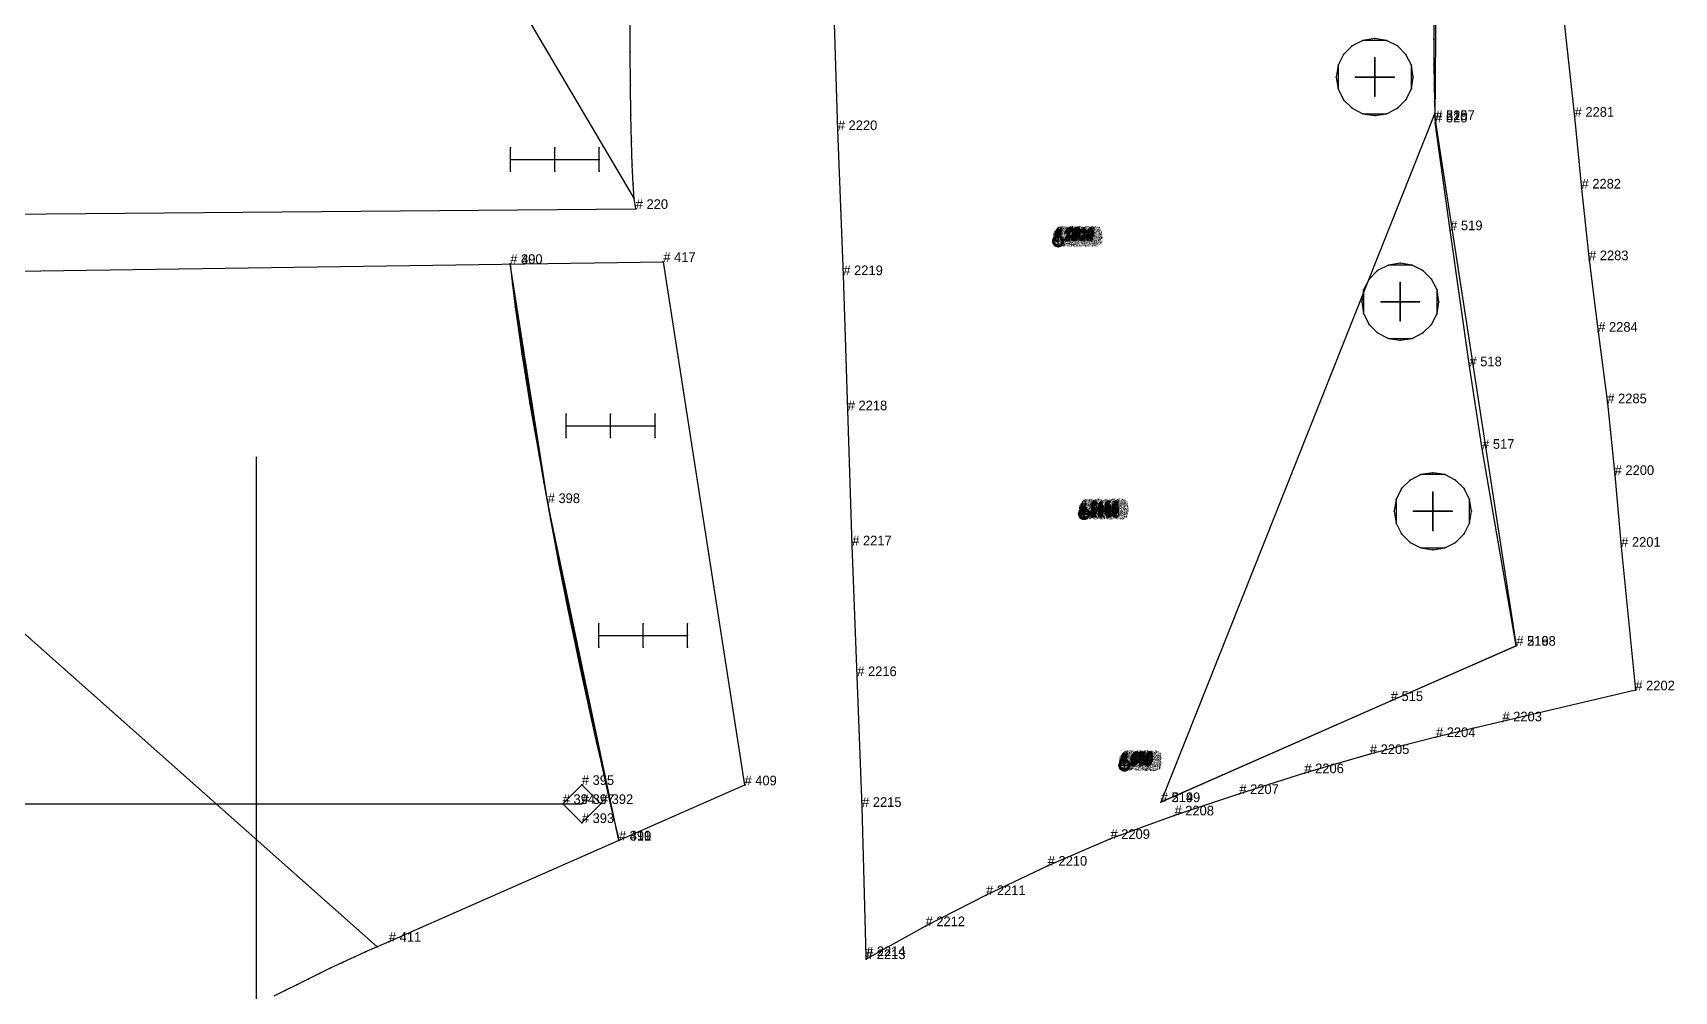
# Model space of a CAD drawing. Extents: x -129 to 180, y -125 to 336.
# Drawn here: x 24.36 to 66.89, y 164.06 to 188.91 of the extents above; entities that cross this region are included whole.
import ezdxf

# ---------------------------------------------------------------- set-up
doc = ezdxf.new("R2010")
doc.units = 0

# ---------------------------------------------------------------- blocks, each defined once
blk = doc.blocks.new('Pattern_74796_M')
at = {"layer": '1'}
blk.add_lwpolyline([(63.898605, 190.442184), (64.31163, 186.728256), (64.490646, 184.867981), (64.684654, 183.009918), (64.922668, 181.155548), (65.158691, 179.30127), (65.348701, 177.441605), (65.517708, 175.579544), (65.884727, 171.858398), (62.439819, 171.05307), (60.718018, 170.645554), (59.005005, 170.206329), (57.308105, 169.708221), (55.622192, 169.171188), (53.942101, 168.614365), (52.281994, 168.005157), (50.656284, 167.31073), (49.059692, 166.547897), (47.490795, 165.742065), (45.947693, 164.888947), (45.950291, 164.965729), (45.845287, 168.83609), (45.720676, 172.226501), (45.590073, 175.616425), (45.47467, 179.119476), (45.360458, 182.622299), (45.217052, 186.382645), (45.131348, 189.159744)], dxfattribs=at)
at = {"layer": '2'}
for p in [(59.130783, 188.759613), (59.130783, 188.759613), (59.130783, 188.759613), (59.130783, 188.759613), (59.130783, 188.259613), (59.130783, 188.259613), (58.130783, 187.759613), (58.130783, 187.759613), (58.630783, 187.759613), (58.630783, 187.759613), (58.630783, 187.759613), (58.630783, 187.759613), (59.630783, 187.759613), (59.630783, 187.759613), (60.130783, 187.759613), (60.130783, 187.759613), (59.130783, 187.259613), (59.130783, 187.259613), (59.130783, 187.259613), (59.130783, 187.259613), (59.130783, 186.759613), (59.130783, 186.759613), (64.31163, 186.728256), (64.31163, 186.728256), (45.217052, 186.382645), (45.217052, 186.382645), (60.696911, 186.582947), (60.696911, 186.582947), (60.698704, 186.643463), (60.698704, 186.643463), (60.698704, 186.643463), (60.698704, 186.643463), (64.490646, 184.867981), (64.490646, 184.867981), (61.086533, 183.788239), (61.086533, 183.788239), (50.786987, 183.50174), (50.786987, 183.50174), (50.786999, 183.501755), (50.786999, 183.501755), (50.789696, 183.529282), (50.789696, 183.529282), (50.789707, 183.474228), (50.789707, 183.474228), (50.797729, 183.555756), (50.797729, 183.555756), (50.797729, 183.447769), (50.797729, 183.447769), (50.810764, 183.580154), (50.810764, 183.580154), (50.810764, 183.42337), (50.810764, 183.42337), (50.822277, 183.501755), (50.822277, 183.501755), (50.82832, 183.601532), (50.82832, 183.601532), (50.82832, 183.401978), (50.82832, 183.401978), (50.830322, 183.542267), (50.830322, 183.542267), (50.830334, 183.461273), (50.830334, 183.461273), (50.849693, 183.61908), (50.849693, 183.61908), (50.849705, 183.38443), (50.849705, 183.38443), (50.853271, 183.576584), (50.853271, 183.576584), (50.853271, 183.426926), (50.853271, 183.426926), (50.874096, 183.632126), (50.874096, 183.632126), (50.874107, 183.371399), (50.874107, 183.371399), (50.887596, 183.599533), (50.887596, 183.599533), (50.887596, 183.403992), (50.887596, 183.403992), (50.900574, 183.640152), (50.900574, 183.640152), (50.900574, 183.363358), (50.900574, 183.363358), (50.928112, 183.642853), (50.928112, 183.642853), (50.928112, 183.642838), (50.928112, 183.642838), (50.928112, 183.607574), (50.928112, 183.607574), (50.928112, 183.39592), (50.928112, 183.39592), (50.928112, 183.360641), (50.928112, 183.360641), (50.928112, 183.360626), (50.928112, 183.360626), (50.955639, 183.640152), (50.955639, 183.640152), (50.955639, 183.363373), (50.955639, 183.363373), (50.968613, 183.599533), (50.968613, 183.599533), (50.968613, 183.403992), (50.968613, 183.403992), (50.982101, 183.632126), (50.982101, 183.632126), (50.982117, 183.371399), (50.982117, 183.371399), (51.002941, 183.426926), (51.002941, 183.426926), (51.002953, 183.576599), (51.002953, 183.576599), (51.006504, 183.61908), (51.006504, 183.61908), (51.006504, 183.38443), (51.006504, 183.38443), (51.025879, 183.542267), (51.025879, 183.542267), (51.025879, 183.461273), (51.025879, 183.461273), (51.027893, 183.601532), (51.027893, 183.601532), (51.027893, 183.401978), (51.027893, 183.401978), (51.033947, 183.501755), (51.033947, 183.501755), (51.033947, 183.501755), (51.033947, 183.501755), (51.045433, 183.580154), (51.045433, 183.580154), (51.045433, 183.42337), (51.045433, 183.42337), (51.058472, 183.555756), (51.058472, 183.555756), (51.058483, 183.447769), (51.058483, 183.447769), (51.066502, 183.529282), (51.066502, 183.529282), (51.066502, 183.474228), (51.066502, 183.474228), (51.069214, 183.50174), (51.069214, 183.50174), (51.069225, 183.501755), (51.069225, 183.501755), (51.069225, 183.501755), (51.069225, 183.501755), (59.793339, 182.934418), (59.793339, 182.934418), (59.793339, 182.934418), (59.793339, 182.934418), (64.684654, 183.009918), (64.684654, 183.009918), (45.360458, 182.622299), (45.360458, 182.622299), (59.793339, 182.434418), (59.793339, 182.434418), (58.793339, 181.934418), (58.793339, 181.934418), (59.293339, 181.934418), (59.293339, 181.934418), (59.293339, 181.934418), (59.293339, 181.934418), (60.293339, 181.934418), (60.293339, 181.934418), (60.793339, 181.934418), (60.793339, 181.934418), (59.793339, 181.434418), (59.793339, 181.434418), (59.793339, 181.434418), (59.793339, 181.434418), (59.793339, 180.934418), (59.793339, 180.934418), (64.922668, 181.155548), (64.922668, 181.155548), (61.58606, 180.26001), (61.58606, 180.26001), (45.47467, 179.119476), (45.47467, 179.119476), (65.158691, 179.30127), (65.158691, 179.30127), (61.913792, 178.119843), (61.913792, 178.119843), (60.635704, 177.499298), (60.635704, 177.499298), (60.635704, 177.499298), (60.635704, 177.499298), (65.348701, 177.441605), (65.348701, 177.441605), (60.635704, 176.999298), (60.635704, 176.999298), (51.498009, 176.532135), (51.498009, 176.532135), (51.519382, 176.549698), (51.519382, 176.549698), (51.543785, 176.562729), (51.543785, 176.562729), (51.557285, 176.530136), (51.557285, 176.530136), (51.570251, 176.570755), (51.570251, 176.570755), (51.597752, 176.573471), (51.597752, 176.573471), (51.59779, 176.573456), (51.59779, 176.573456), (51.59779, 176.538177), (51.59779, 176.538177), (51.625305, 176.570755), (51.625305, 176.570755), (51.638279, 176.530136), (51.638279, 176.530136), (51.651794, 176.562729), (51.651794, 176.562729), (51.676193, 176.549698), (51.676193, 176.549698), (51.697582, 176.532135), (51.697582, 176.532135), (51.456638, 176.432373), (51.456638, 176.432373), (51.456676, 176.432343), (51.456676, 176.432343), (51.459385, 176.459885), (51.459385, 176.459885), (51.459396, 176.404831), (51.459396, 176.404831), (51.467419, 176.486359), (51.467419, 176.486359), (51.467419, 176.378372), (51.467419, 176.378372), (51.480469, 176.510773), (51.480469, 176.510773), (51.480469, 176.353973), (51.480469, 176.353973), (51.491966, 176.432343), (51.491966, 176.432343), (51.498009, 176.332581), (51.498009, 176.332581), (51.500011, 176.47287), (51.500011, 176.47287), (51.500011, 176.391861), (51.500011, 176.391861), (51.519394, 176.315033), (51.519394, 176.315033), (51.522949, 176.507187), (51.522949, 176.507187), (51.522949, 176.357513), (51.522949, 176.357513), (51.543785, 176.301987), (51.543785, 176.301987), (51.557285, 176.334579), (51.557285, 176.334579), (51.570263, 176.293976), (51.570263, 176.293976), (51.597752, 176.29126), (51.597752, 176.29126), (51.59779, 176.326523), (51.59779, 176.326523), (51.59779, 176.291245), (51.59779, 176.291245), (51.625317, 176.293961), (51.625317, 176.293961), (51.638279, 176.334579), (51.638279, 176.334579), (51.651794, 176.301987), (51.651794, 176.301987), (51.67263, 176.507187), (51.67263, 176.507187), (51.67263, 176.357513), (51.67263, 176.357513), (51.676182, 176.315033), (51.676182, 176.315033), (51.695568, 176.47287), (51.695568, 176.47287), (51.695568, 176.391861), (51.695568, 176.391861), (51.697582, 176.332581), (51.697582, 176.332581), (51.703625, 176.432343), (51.703625, 176.432343), (51.703625, 176.432343), (51.703625, 176.432343), (51.715122, 176.510773), (51.715122, 176.510773), (51.715122, 176.353973), (51.715122, 176.353973), (51.728161, 176.486359), (51.728161, 176.486359), (51.728161, 176.378372), (51.728161, 176.378372), (51.736191, 176.459885), (51.736191, 176.459885), (51.736191, 176.404831), (51.736191, 176.404831), (51.738914, 176.432343), (51.738914, 176.432343), (51.738914, 176.432343), (51.738914, 176.432343), (51.738953, 176.432373), (51.738953, 176.432373), (59.635704, 176.499298), (59.635704, 176.499298), (60.135704, 176.499298), (60.135704, 176.499298), (60.135704, 176.499298), (60.135704, 176.499298), (61.135704, 176.499298), (61.135704, 176.499298), (61.635704, 176.499298), (61.635704, 176.499298), (60.635704, 175.999298), (60.635704, 175.999298), (60.635704, 175.999298), (60.635704, 175.999298), (45.590073, 175.616425), (45.590073, 175.616425), (60.635704, 175.499298), (60.635704, 175.499298), (65.517708, 175.579544), (65.517708, 175.579544), (62.799839, 173.013947), (62.799839, 173.013947), (62.799839, 173.013947), (62.799839, 173.013947), (45.720676, 172.226501), (45.720676, 172.226501), (65.884727, 171.858398), (65.884727, 171.858398), (59.546738, 171.582184), (59.546738, 171.582184), (62.439819, 171.05307), (62.439819, 171.05307), (60.718018, 170.645554), (60.718018, 170.645554), (59.005005, 170.206329), (59.005005, 170.206329), (52.502686, 169.911148), (52.502686, 169.911148), (52.502708, 169.911118), (52.502708, 169.911118), (52.505383, 169.93869), (52.505383, 169.93869), (52.505394, 169.883636), (52.505394, 169.883636), (52.513412, 169.965149), (52.513412, 169.965149), (52.513412, 169.857147), (52.513412, 169.857147), (52.526451, 169.989548), (52.526451, 169.989548), (52.526451, 169.832748), (52.526451, 169.832748), (52.537964, 169.911148), (52.537964, 169.911148), (52.544018, 170.010941), (52.544018, 170.010941), (52.544018, 169.811371), (52.544018, 169.811371), (52.546005, 169.951645), (52.546005, 169.951645), (52.546005, 169.870651), (52.546005, 169.870651), (52.56538, 169.793823), (52.56538, 169.793823), (52.565392, 170.028473), (52.565392, 170.028473), (52.568954, 169.985992), (52.568954, 169.985992), (52.568954, 169.836319), (52.568954, 169.836319), (52.589783, 170.041519), (52.589783, 170.041519), (52.589783, 169.780777), (52.589783, 169.780777), (52.603283, 170.008942), (52.603283, 170.008942), (52.603294, 169.813385), (52.603294, 169.813385), (52.616257, 170.049545), (52.616257, 170.049545), (52.616272, 169.772736), (52.616272, 169.772736), (52.643799, 170.052261), (52.643799, 170.052261), (52.643799, 170.016983), (52.643799, 170.016983), (52.643799, 169.805313), (52.643799, 169.805313), (52.643799, 169.770035), (52.643799, 169.770035), (52.64381, 170.052231), (52.64381, 170.052231), (52.64381, 169.77002), (52.64381, 169.77002), (52.67131, 169.772736), (52.67131, 169.772736), (52.671326, 170.049545), (52.671326, 170.049545), (52.684277, 170.008926), (52.684277, 170.008926), (52.684277, 169.813385), (52.684277, 169.813385), (52.697777, 169.780792), (52.697777, 169.780792), (52.697788, 170.041519), (52.697788, 170.041519), (52.718628, 169.985992), (52.718628, 169.985992), (52.718628, 169.836319), (52.718628, 169.836319), (52.722179, 169.793823), (52.722179, 169.793823), (52.722191, 170.028473), (52.722191, 170.028473), (52.741562, 169.951645), (52.741562, 169.951645), (52.741562, 169.870651), (52.741562, 169.870651), (52.743576, 170.010941), (52.743576, 170.010941), (52.743576, 169.811371), (52.743576, 169.811371), (52.749634, 169.911148), (52.749634, 169.911148), (52.749634, 169.911148), (52.749634, 169.911148), (52.76112, 169.989548), (52.76112, 169.989548), (52.76112, 169.832748), (52.76112, 169.832748), (52.774155, 169.965149), (52.774155, 169.965149), (52.774155, 169.857147), (52.774155, 169.857147), (52.782188, 169.93869), (52.782188, 169.93869), (52.782188, 169.883636), (52.782188, 169.883636), (52.784912, 169.911148), (52.784912, 169.911148), (52.784912, 169.911148), (52.784912, 169.911148), (52.784924, 169.911118), (52.784924, 169.911118), (57.308105, 169.708221), (57.308105, 169.708221), (53.585972, 168.958481), (53.585972, 168.958481), (53.585972, 168.958481), (53.585972, 168.958481), (55.622192, 169.171188), (55.622192, 169.171188), (45.845287, 168.83609), (45.845287, 168.83609), (53.942101, 168.614365), (53.942101, 168.614365), (52.281994, 168.005157), (52.281994, 168.005157), (50.656284, 167.31073), (50.656284, 167.31073), (49.059692, 166.547897), (49.059692, 166.547897), (47.490795, 165.742065), (47.490795, 165.742065), (45.947693, 164.888947), (45.947693, 164.888947), (45.950291, 164.965729), (45.950291, 164.965729)]:
    blk.add_point(p, dxfattribs=at)
at = {"layer": '3'}
for p in [(58.542999, 188.568634), (58.542999, 188.568634), (58.82177, 188.710663), (58.82177, 188.710663), (59.4398, 188.710663), (59.4398, 188.710663), (59.718571, 188.568634), (59.718571, 188.568634), (60.664894, 188.729553), (60.664894, 188.729553), (58.179729, 188.068634), (58.179729, 188.068634), (58.32177, 188.347382), (58.32177, 188.347382), (59.9398, 188.347382), (59.9398, 188.347382), (60.081841, 188.068634), (60.081841, 188.068634), (60.666435, 188.090927), (60.666435, 188.090927), (58.179729, 187.450592), (58.179729, 187.450592), (58.32177, 187.171829), (58.32177, 187.171829), (59.9398, 187.171829), (59.9398, 187.171829), (60.081841, 187.450592), (60.081841, 187.450592), (60.670406, 187.55307), (60.670406, 187.55307), (58.542999, 186.950592), (58.542999, 186.950592), (58.82177, 186.808548), (58.82177, 186.808548), (59.4398, 186.808548), (59.4398, 186.808548), (59.718571, 186.950592), (59.718571, 186.950592), (60.676983, 187.1259), (60.676983, 187.1259), (60.686352, 186.819382), (60.686352, 186.819382), (58.984325, 182.522186), (58.984325, 182.522186), (59.205551, 182.743439), (59.205551, 182.743439), (59.484325, 182.885468), (59.484325, 182.885468), (60.102356, 182.885468), (60.102356, 182.885468), (60.381126, 182.743439), (60.381126, 182.743439), (60.602356, 182.522186), (60.602356, 182.522186), (58.842285, 182.243439), (58.842285, 182.243439), (60.744396, 182.243439), (60.744396, 182.243439), (58.842285, 181.625397), (58.842285, 181.625397), (60.744396, 181.625397), (60.744396, 181.625397), (58.984325, 181.346634), (58.984325, 181.346634), (60.602356, 181.346634), (60.602356, 181.346634), (59.205551, 181.125397), (59.205551, 181.125397), (59.484325, 180.983353), (59.484325, 180.983353), (60.102356, 180.983353), (60.102356, 180.983353), (60.381126, 181.125397), (60.381126, 181.125397), (60.326691, 177.450363), (60.326691, 177.450363), (60.944717, 177.450363), (60.944717, 177.450363), (59.826691, 177.087082), (59.826691, 177.087082), (60.047916, 177.308319), (60.047916, 177.308319), (61.223492, 177.308319), (61.223492, 177.308319), (61.444717, 177.087082), (61.444717, 177.087082), (59.684647, 176.808319), (59.684647, 176.808319), (61.586761, 176.808319), (61.586761, 176.808319), (59.684647, 176.190277), (59.684647, 176.190277), (61.586761, 176.190277), (61.586761, 176.190277), (59.826691, 175.91153), (59.826691, 175.91153), (60.047916, 175.690277), (60.047916, 175.690277), (61.223492, 175.690277), (61.223492, 175.690277), (61.444717, 175.91153), (61.444717, 175.91153), (60.326691, 175.548248), (60.326691, 175.548248), (60.944717, 175.548248), (60.944717, 175.548248)]:
    blk.add_point(p, dxfattribs=at)
at = {"layer": '8'}
for points in [[(60.698704, 186.643463), (60.87352, 208.417664)], [(60.665588, 189.458969), (60.664894, 188.729553), (60.666435, 188.090927), (60.670406, 187.55307), (60.676983, 187.1259), (60.686352, 186.819382), (60.698704, 186.643463), (62.799839, 173.013947), (53.585972, 168.958481)], [(53.585972, 168.958481), (59.546738, 171.582184), (62.799839, 173.013947), (61.913792, 178.119843), (61.58606, 180.26001), (61.086533, 183.788239), (60.696911, 186.582947)], [(51.069214, 183.50174), (50.786987, 183.50174)], [(50.928112, 183.360626), (50.928112, 183.642838)], [(51.597752, 176.29126), (51.597752, 176.573471)], [(51.738953, 176.432373), (51.456638, 176.432373)], [(52.784924, 169.911118), (52.502708, 169.911118)], [(52.64381, 169.77002), (52.64381, 170.052231)]]:
    blk.add_lwpolyline(points, dxfattribs=at)
for points in [[(59.130783, 188.759613), (58.82177, 188.710663), (58.542999, 188.568634), (58.32177, 188.347382), (58.179729, 188.068634), (58.130783, 187.759613), (58.179729, 187.450592), (58.32177, 187.171829), (58.542999, 186.950592), (58.82177, 186.808548), (59.130783, 186.759613), (59.4398, 186.808548), (59.718571, 186.950592), (59.9398, 187.171829), (60.081841, 187.450592), (60.130783, 187.759613), (60.081841, 188.068634), (59.9398, 188.347382), (59.718571, 188.568634), (59.4398, 188.710663), (59.130783, 188.759613)], [(59.130783, 187.259613), (59.130783, 188.259613), (59.130783, 187.259613)], [(58.630783, 187.759613), (59.630783, 187.759613), (58.630783, 187.759613)], [(51.069225, 183.501755), (51.066502, 183.474228), (51.058483, 183.447769), (51.045433, 183.42337), (51.027893, 183.401978), (51.006504, 183.38443), (50.982117, 183.371399), (50.955639, 183.363373), (50.928112, 183.360641), (50.900574, 183.363358), (50.874107, 183.371399), (50.849705, 183.38443), (50.82832, 183.401978), (50.810764, 183.42337), (50.797729, 183.447769), (50.789707, 183.474228), (50.786999, 183.501755), (50.789696, 183.529282), (50.797729, 183.555756), (50.810764, 183.580154), (50.82832, 183.601532), (50.849693, 183.61908), (50.874096, 183.632126), (50.900574, 183.640152), (50.928112, 183.642853), (50.955639, 183.640152), (50.982101, 183.632126), (51.006504, 183.61908), (51.027893, 183.601532), (51.045433, 183.580154), (51.058472, 183.555756), (51.066502, 183.529282), (51.069225, 183.501755)], [(51.033947, 183.501755), (51.025879, 183.461273), (51.002941, 183.426926), (50.968613, 183.403992), (50.928112, 183.39592), (50.887596, 183.403992), (50.853271, 183.426926), (50.830334, 183.461273), (50.822277, 183.501755), (50.830322, 183.542267), (50.853271, 183.576584), (50.887596, 183.599533), (50.928112, 183.607574), (50.968613, 183.599533), (51.002953, 183.576599), (51.025879, 183.542267), (51.033947, 183.501755)], [(59.793339, 182.934418), (59.484325, 182.885468), (59.205551, 182.743439), (58.984325, 182.522186), (58.842285, 182.243439), (58.793339, 181.934418), (58.842285, 181.625397), (58.984325, 181.346634), (59.205551, 181.125397), (59.484325, 180.983353), (59.793339, 180.934418), (60.102356, 180.983353), (60.381126, 181.125397), (60.602356, 181.346634), (60.744396, 181.625397), (60.793339, 181.934418), (60.744396, 182.243439), (60.602356, 182.522186), (60.381126, 182.743439), (60.102356, 182.885468), (59.793339, 182.934418)], [(59.793339, 181.434418), (59.793339, 182.434418), (59.793339, 181.434418)], [(59.293339, 181.934418), (60.293339, 181.934418), (59.293339, 181.934418)], [(60.635704, 177.499298), (60.326691, 177.450363), (60.047916, 177.308319), (59.826691, 177.087082), (59.684647, 176.808319), (59.635704, 176.499298), (59.684647, 176.190277), (59.826691, 175.91153), (60.047916, 175.690277), (60.326691, 175.548248), (60.635704, 175.499298), (60.944717, 175.548248), (61.223492, 175.690277), (61.444717, 175.91153), (61.586761, 176.190277), (61.635704, 176.499298), (61.586761, 176.808319), (61.444717, 177.087082), (61.223492, 177.308319), (60.944717, 177.450363), (60.635704, 177.499298)], [(60.635704, 175.999298), (60.635704, 176.999298), (60.635704, 175.999298)], [(51.738914, 176.432343), (51.736191, 176.404831), (51.728161, 176.378372), (51.715122, 176.353973), (51.697582, 176.332581), (51.676182, 176.315033), (51.651794, 176.301987), (51.625317, 176.293961), (51.59779, 176.291245), (51.570263, 176.293976), (51.543785, 176.301987), (51.519394, 176.315033), (51.498009, 176.332581), (51.480469, 176.353973), (51.467419, 176.378372), (51.459396, 176.404831), (51.456676, 176.432343), (51.459385, 176.459885), (51.467419, 176.486359), (51.480469, 176.510773), (51.498009, 176.532135), (51.519382, 176.549698), (51.543785, 176.562729), (51.570251, 176.570755), (51.59779, 176.573456), (51.625305, 176.570755), (51.651794, 176.562729), (51.676193, 176.549698), (51.697582, 176.532135), (51.715122, 176.510773), (51.728161, 176.486359), (51.736191, 176.459885), (51.738914, 176.432343)], [(51.703625, 176.432343), (51.695568, 176.391861), (51.67263, 176.357513), (51.638279, 176.334579), (51.59779, 176.326523), (51.557285, 176.334579), (51.522949, 176.357513), (51.500011, 176.391861), (51.491966, 176.432343), (51.500011, 176.47287), (51.522949, 176.507187), (51.557285, 176.530136), (51.59779, 176.538177), (51.638279, 176.530136), (51.67263, 176.507187), (51.695568, 176.47287), (51.703625, 176.432343)], [(60.135704, 176.499298), (61.135704, 176.499298), (60.135704, 176.499298)], [(52.784912, 169.911148), (52.782188, 169.883636), (52.774155, 169.857147), (52.76112, 169.832748), (52.743576, 169.811371), (52.722179, 169.793823), (52.697777, 169.780792), (52.67131, 169.772736), (52.643799, 169.770035), (52.616272, 169.772736), (52.589783, 169.780777), (52.56538, 169.793823), (52.544018, 169.811371), (52.526451, 169.832748), (52.513412, 169.857147), (52.505394, 169.883636), (52.502686, 169.911148), (52.505383, 169.93869), (52.513412, 169.965149), (52.526451, 169.989548), (52.544018, 170.010941), (52.565392, 170.028473), (52.589783, 170.041519), (52.616257, 170.049545), (52.643799, 170.052261), (52.671326, 170.049545), (52.697788, 170.041519), (52.722191, 170.028473), (52.743576, 170.010941), (52.76112, 169.989548), (52.774155, 169.965149), (52.782188, 169.93869), (52.784912, 169.911148)], [(52.749634, 169.911148), (52.741562, 169.870651), (52.718628, 169.836319), (52.684277, 169.813385), (52.643799, 169.805313), (52.603294, 169.813385), (52.568954, 169.836319), (52.546005, 169.870651), (52.537964, 169.911148), (52.546005, 169.951645), (52.568954, 169.985992), (52.603283, 170.008942), (52.643799, 170.016983), (52.684277, 170.008926), (52.718628, 169.985992), (52.741562, 169.951645), (52.749634, 169.911148)]]:
    blk.add_lwpolyline(points, close=True, dxfattribs=at)
at = {"layer": '85'}
for points in [[(60.665588, 189.458969), (60.664894, 188.729553), (60.666435, 188.090927), (60.670406, 187.55307), (60.676983, 187.1259), (60.686352, 186.819382), (53.585972, 168.958481)], [(60.696911, 186.582947)], [(50.786987, 183.50174)], [(50.928112, 183.642838)], [(51.597752, 176.573471)], [(51.456638, 176.432373)], [(52.502708, 169.911118)], [(52.64381, 170.052231)]]:
    blk.add_lwpolyline(points, dxfattribs=at)
for points in [[(58.82177, 188.710663), (58.542999, 188.568634), (58.32177, 188.347382), (58.179729, 188.068634), (58.179729, 187.450592), (58.32177, 187.171829), (58.542999, 186.950592), (58.82177, 186.808548), (59.4398, 186.808548), (59.718571, 186.950592), (59.9398, 187.171829), (60.081841, 187.450592), (60.081841, 188.068634), (59.9398, 188.347382), (59.718571, 188.568634), (59.4398, 188.710663)], [(59.484325, 182.885468), (59.205551, 182.743439), (58.984325, 182.522186), (58.842285, 182.243439), (58.842285, 181.625397), (58.984325, 181.346634), (59.205551, 181.125397), (59.484325, 180.983353), (60.102356, 180.983353), (60.381126, 181.125397), (60.602356, 181.346634), (60.744396, 181.625397), (60.744396, 182.243439), (60.602356, 182.522186), (60.381126, 182.743439), (60.102356, 182.885468)], [(60.326691, 177.450363), (60.047916, 177.308319), (59.826691, 177.087082), (59.684647, 176.808319), (59.684647, 176.190277), (59.826691, 175.91153), (60.047916, 175.690277), (60.326691, 175.548248), (60.944717, 175.548248), (61.223492, 175.690277), (61.444717, 175.91153), (61.586761, 176.190277), (61.586761, 176.808319), (61.444717, 177.087082), (61.223492, 177.308319), (60.944717, 177.450363)]]:
    blk.add_lwpolyline(points, close=True, dxfattribs=at)
at = {"layer": '1'}
for s, p in [('# 2281', (64.31163, 186.728256)), ('# 2220', (45.217052, 186.382645)), ('# 2282', (64.490646, 184.867981)), ('# 2283', (64.684654, 183.009918)), ('# 2219', (45.360458, 182.622299)), ('# 2284', (64.922668, 181.155548)), ('# 2285', (65.158691, 179.30127)), ('# 2218', (45.47467, 179.119476)), ('# 2200', (65.348701, 177.441605)), ('# 2217', (45.590073, 175.616425)), ('# 2201', (65.517708, 175.579544)), ('# 2216', (45.720676, 172.226501)), ('# 2202', (65.884727, 171.858398)), ('# 2203', (62.439819, 171.05307)), ('# 2204', (60.718018, 170.645554)), ('# 2205', (59.005005, 170.206329)), ('# 2206', (57.308105, 169.708221)), ('# 2207', (55.622192, 169.171188)), ('# 2215', (45.845287, 168.83609)), ('# 2208', (53.942101, 168.614365)), ('# 2209', (52.281994, 168.005157)), ('# 2210', (50.656284, 167.31073)), ('# 2211', (49.059692, 166.547897)), ('# 2212', (47.490795, 165.742065)), ('# 2213', (45.947693, 164.888947)), ('# 2214', (45.950291, 164.965729))]:
    blk.add_text(s, height=0.25, dxfattribs=at).set_placement(p)
at = {"layer": '8'}
for s, p in [('# 520', (60.696911, 186.582947)), ('# 2197', (60.698704, 186.643463)), ('# 525', (60.698704, 186.643463)), ('# 1877', (50.786987, 183.50174)), ('# 2006', (50.786999, 183.501755)), ('# 2007', (50.789696, 183.529282)), ('# 2008', (50.797729, 183.555756)), ('# 2009', (50.810764, 183.580154)), ('# 1918', (50.822277, 183.501755)), ('# 2010', (50.82832, 183.601532)), ('# 1919', (50.830322, 183.542267)), ('# 2011', (50.849693, 183.61908)), ('# 1920', (50.853271, 183.576584)), ('# 2012', (50.874096, 183.632126)), ('# 1921', (50.887596, 183.599533)), ('# 2013', (50.900574, 183.640152)), ('# 2014', (50.928112, 183.642853)), ('# 1875', (50.928112, 183.642838)), ('# 1922', (50.928112, 183.607574)), ('# 2015', (50.955639, 183.640152)), ('# 1923', (50.968613, 183.599533)), ('# 2016', (50.982101, 183.632126)), ('# 1924', (51.002953, 183.576599)), ('# 2017', (51.006504, 183.61908)), ('# 1925', (51.025879, 183.542267)), ('# 2018', (51.027893, 183.601532)), ('# 1910', (51.033947, 183.501755)), ('# 1910', (51.033947, 183.501755)), ('# 2019', (51.045433, 183.580154)), ('# 2020', (51.058472, 183.555756)), ('# 2021', (51.066502, 183.529282)), ('# 1876', (51.069214, 183.50174)), ('# 1990', (51.069225, 183.501755)), ('# 1990', (51.069225, 183.501755)), ('# 519', (61.086533, 183.788239)), ('# 2005', (50.789707, 183.474228)), ('# 2004', (50.797729, 183.447769)), ('# 2003', (50.810764, 183.42337)), ('# 2002', (50.82832, 183.401978)), ('# 1917', (50.830334, 183.461273)), ('# 2001', (50.849705, 183.38443)), ('# 1916', (50.853271, 183.426926)), ('# 2000', (50.874107, 183.371399)), ('# 1915', (50.887596, 183.403992)), ('# 1999', (50.900574, 183.363358)), ('# 1914', (50.928112, 183.39592)), ('# 1998', (50.928112, 183.360641)), ('# 1874', (50.928112, 183.360626)), ('# 1997', (50.955639, 183.363373)), ('# 1913', (50.968613, 183.403992)), ('# 1996', (50.982117, 183.371399)), ('# 1912', (51.002941, 183.426926)), ('# 1995', (51.006504, 183.38443)), ('# 1911', (51.025879, 183.461273)), ('# 1994', (51.027893, 183.401978)), ('# 1993', (51.045433, 183.42337)), ('# 1992', (51.058483, 183.447769)), ('# 1991', (51.066502, 183.474228)), ('# 518', (61.58606, 180.26001)), ('# 517', (61.913792, 178.119843)), ('# 2025', (51.456638, 176.432373)), ('# 2154', (51.456676, 176.432343)), ('# 2155', (51.459385, 176.459885)), ('# 2153', (51.459396, 176.404831)), ('# 2156', (51.467419, 176.486359)), ('# 2152', (51.467419, 176.378372)), ('# 2157', (51.480469, 176.510773)), ('# 2151', (51.480469, 176.353973)), ('# 2066', (51.491966, 176.432343)), ('# 2158', (51.498009, 176.532135)), ('# 2150', (51.498009, 176.332581)), ('# 2067', (51.500011, 176.47287)), ('# 2065', (51.500011, 176.391861)), ('# 2159', (51.519382, 176.549698)), ('# 2149', (51.519394, 176.315033)), ('# 2068', (51.522949, 176.507187)), ('# 2064', (51.522949, 176.357513)), ('# 2160', (51.543785, 176.562729)), ('# 2148', (51.543785, 176.301987)), ('# 2069', (51.557285, 176.530136)), ('# 2063', (51.557285, 176.334579)), ('# 2161', (51.570251, 176.570755)), ('# 2147', (51.570263, 176.293976)), ('# 2023', (51.597752, 176.573471)), ('# 2022', (51.597752, 176.29126)), ('# 2162', (51.59779, 176.573456)), ('# 2070', (51.59779, 176.538177)), ('# 2062', (51.59779, 176.326523)), ('# 2146', (51.59779, 176.291245)), ('# 2163', (51.625305, 176.570755)), ('# 2145', (51.625317, 176.293961)), ('# 2071', (51.638279, 176.530136)), ('# 2061', (51.638279, 176.334579)), ('# 2164', (51.651794, 176.562729)), ('# 2144', (51.651794, 176.301987)), ('# 2072', (51.67263, 176.507187)), ('# 2060', (51.67263, 176.357513)), ('# 2143', (51.676182, 176.315033)), ('# 2165', (51.676193, 176.549698)), ('# 2073', (51.695568, 176.47287)), ('# 2059', (51.695568, 176.391861)), ('# 2166', (51.697582, 176.532135)), ('# 2142', (51.697582, 176.332581)), ('# 2058', (51.703625, 176.432343)), ('# 2058', (51.703625, 176.432343)), ('# 2167', (51.715122, 176.510773)), ('# 2141', (51.715122, 176.353973)), ('# 2168', (51.728161, 176.486359)), ('# 2140', (51.728161, 176.378372)), ('# 2169', (51.736191, 176.459885)), ('# 2139', (51.736191, 176.404831)), ('# 2138', (51.738914, 176.432343)), ('# 2138', (51.738914, 176.432343)), ('# 2024', (51.738953, 176.432373)), ('# 2198', (62.799839, 173.013947)), ('# 516', (62.799839, 173.013947)), ('# 515', (59.546738, 171.582184)), ('# 674', (52.502686, 169.911148)), ('# 545', (52.502708, 169.911118)), ('# 675', (52.505383, 169.93869)), ('# 673', (52.505394, 169.883636)), ('# 676', (52.513412, 169.965149)), ('# 677', (52.526451, 169.989548)), ('# 586', (52.537964, 169.911148)), ('# 678', (52.544018, 170.010941)), ('# 587', (52.546005, 169.951645)), ('# 679', (52.565392, 170.028473)), ('# 588', (52.568954, 169.985992)), ('# 680', (52.589783, 170.041519)), ('# 589', (52.603283, 170.008942)), ('# 681', (52.616257, 170.049545)), ('# 682', (52.643799, 170.052261)), ('# 590', (52.643799, 170.016983)), ('# 543', (52.64381, 170.052231)), ('# 683', (52.671326, 170.049545)), ('# 591', (52.684277, 170.008926)), ('# 684', (52.697788, 170.041519)), ('# 592', (52.718628, 169.985992)), ('# 685', (52.722191, 170.028473)), ('# 593', (52.741562, 169.951645)), ('# 686', (52.743576, 170.010941)), ('# 578', (52.749634, 169.911148)), ('# 578', (52.749634, 169.911148)), ('# 687', (52.76112, 169.989548)), ('# 688', (52.774155, 169.965149)), ('# 689', (52.782188, 169.93869)), ('# 659', (52.782188, 169.883636)), ('# 658', (52.784912, 169.911148)), ('# 658', (52.784912, 169.911148)), ('# 544', (52.784924, 169.911118)), ('# 672', (52.513412, 169.857147)), ('# 671', (52.526451, 169.832748)), ('# 670', (52.544018, 169.811371)), ('# 585', (52.546005, 169.870651)), ('# 669', (52.56538, 169.793823)), ('# 584', (52.568954, 169.836319)), ('# 668', (52.589783, 169.780777)), ('# 583', (52.603294, 169.813385)), ('# 667', (52.616272, 169.772736)), ('# 582', (52.643799, 169.805313)), ('# 666', (52.643799, 169.770035)), ('# 542', (52.64381, 169.77002)), ('# 665', (52.67131, 169.772736)), ('# 581', (52.684277, 169.813385)), ('# 664', (52.697777, 169.780792)), ('# 580', (52.718628, 169.836319)), ('# 663', (52.722179, 169.793823)), ('# 579', (52.741562, 169.870651)), ('# 662', (52.743576, 169.811371)), ('# 661', (52.76112, 169.832748)), ('# 660', (52.774155, 169.857147)), ('# 2199', (53.585972, 168.958481)), ('# 514', (53.585972, 168.958481))]:
    blk.add_text(s, height=0.25, dxfattribs=at).set_placement(p)
at = {"layer": '85'}
for s, p in [('# 520', (60.696911, 186.582947)), ('# 1877', (50.786987, 183.50174)), ('# 1875', (50.928112, 183.642838)), ('# 2025', (51.456638, 176.432373)), ('# 2023', (51.597752, 176.573471)), ('# 545', (52.502708, 169.911118)), ('# 543', (52.64381, 170.052231)), ('# 2199', (53.585972, 168.958481))]:
    blk.add_text(s, height=0.25, dxfattribs=at).set_placement(p)
blk = doc.blocks.new('Pattern_123943_M')
at = {"layer": '1'}
blk.add_lwpolyline([(19.77536, 182.665466), (40.695465, 182.96347), (42.798393, 169.394989), (39.545391, 167.962921), (33.58461, 165.338837), (33.281235, 165.207413), (32.979622, 165.073746), (32.679543, 164.937836), (32.380779, 164.799698), (32.083103, 164.659348), (31.786289, 164.516785), (31.490114, 164.372009), (31.194353, 164.225052), (30.898781, 164.075928), (30.603174, 163.924606)], dxfattribs=at)
at = {"layer": '2'}
for p in [(36.729118, 182.91449), (36.729118, 182.91449), (36.729118, 182.91449), (36.729118, 182.91449), (40.695465, 182.96347), (40.695465, 182.96347), (38.180023, 179.015106), (38.180023, 179.015106), (38.180023, 178.715103), (38.180023, 178.715103), (39.330025, 179.015091), (39.330025, 179.015091), (40.480022, 179.015106), (40.480022, 179.015106), (40.480022, 178.715103), (40.480022, 178.715103), (38.180023, 178.4151), (38.180023, 178.4151), (39.330025, 178.4151), (39.330025, 178.4151), (40.480022, 178.4151), (40.480022, 178.4151), (39.022388, 173.579987), (39.022388, 173.579987), (40.172386, 173.579987), (40.172386, 173.579987), (41.322388, 173.579987), (41.322388, 173.579987), (39.022388, 173.279999), (39.022388, 173.279999), (41.322388, 173.279999), (41.322388, 173.279999), (39.022388, 172.979996), (39.022388, 172.979996), (40.172386, 172.979996), (40.172386, 172.979996), (41.322388, 172.979996), (41.322388, 172.979996), (38.583221, 169.404968), (38.583221, 169.404968), (42.798393, 169.394989), (42.798393, 169.394989), (38.089397, 168.91095), (38.089397, 168.91095), (38.583221, 168.91095), (38.583221, 168.91095), (39.077164, 168.91095), (39.077164, 168.91095), (39.077164, 168.91095), (39.077164, 168.91095), (38.583221, 168.417938), (38.583221, 168.417938), (39.545391, 167.962921), (39.545391, 167.962921), (39.545391, 167.962921), (39.545391, 167.962921), (39.545391, 167.962906), (39.545391, 167.962906), (33.58461, 165.338837), (33.58461, 165.338837)]:
    blk.add_point(p, dxfattribs=at)
at = {"layer": '3'}
for p in [(36.787827, 182.374496), (36.787827, 182.374496), (36.858379, 181.80365), (36.858379, 181.80365), (36.939766, 181.205582), (36.939766, 181.205582), (37.030972, 180.583908), (37.030972, 180.583908), (37.130989, 179.942261), (37.130989, 179.942261), (37.238808, 179.284241), (37.238808, 179.284241), (37.353409, 178.613495), (37.353409, 178.613495), (37.473789, 177.933609), (37.473789, 177.933609), (37.598938, 177.248245), (37.598938, 177.248245), (37.699333, 176.712982), (37.699333, 176.712982), (37.727837, 176.560989), (37.727837, 176.560989), (37.859478, 175.875488), (37.859478, 175.875488), (37.992855, 175.195358), (37.992855, 175.195358), (38.126953, 174.5242), (38.126953, 174.5242), (38.260757, 173.865662), (38.260757, 173.865662), (38.393261, 173.223343), (38.393261, 173.223343), (38.523453, 172.600891), (38.523453, 172.600891), (38.650322, 172.001892), (38.650322, 172.001892), (38.77285, 171.429993), (38.77285, 171.429993), (38.890038, 170.888809), (38.890038, 170.888809), (39.000866, 170.381973), (39.000866, 170.381973), (39.104324, 169.913071), (39.104324, 169.913071), (39.199406, 169.485764), (39.199406, 169.485764), (39.285095, 169.103638), (39.285095, 169.103638), (39.360382, 168.770355), (39.360382, 168.770355), (39.424255, 168.489502), (39.424255, 168.489502), (39.475704, 168.264709), (39.475704, 168.264709), (39.513718, 168.099594), (39.513718, 168.099594), (39.537281, 167.997787), (39.537281, 167.997787), (32.979622, 165.073746), (32.979622, 165.073746), (33.281235, 165.207413), (33.281235, 165.207413), (32.083103, 164.659348), (32.083103, 164.659348), (32.380779, 164.799698), (32.380779, 164.799698), (32.679543, 164.937836), (32.679543, 164.937836), (31.194353, 164.225052), (31.194353, 164.225052), (31.490114, 164.372009), (31.490114, 164.372009), (31.786289, 164.516785), (31.786289, 164.516785), (30.898781, 164.075928), (30.898781, 164.075928)]:
    blk.add_point(p, dxfattribs=at)
at = {"layer": '7'}
blk.add_line((30.15291, 159.91095), (30.15291, 177.91095), dxfattribs=at)
at = {"layer": '8'}
for points in [[(39.545391, 167.962906), (37.699333, 176.712982), (36.729118, 182.91449)], [(36.729118, 182.91449), (36.787827, 182.374496), (36.858379, 181.80365), (36.939766, 181.205582), (37.030972, 180.583908), (37.130989, 179.942261), (37.238808, 179.284241), (37.353409, 178.613495), (37.473789, 177.933609), (37.598938, 177.248245), (37.727837, 176.560989), (37.859478, 175.875488), (37.992855, 175.195358), (38.126953, 174.5242), (38.260757, 173.865662), (38.393261, 173.223343), (38.523453, 172.600891), (38.650322, 172.001892), (38.77285, 171.429993), (38.890038, 170.888809), (39.000866, 170.381973), (39.104324, 169.913071), (39.199406, 169.485764), (39.285095, 169.103638), (39.360382, 168.770355), (39.424255, 168.489502), (39.475704, 168.264709), (39.513718, 168.099594), (39.537281, 167.997787), (39.545391, 167.962921)], [(38.180023, 178.4151), (38.180023, 179.015106)], [(38.180023, 178.715103), (40.480022, 178.715103)], [(39.330025, 178.4151), (39.330025, 179.015091)], [(40.480022, 178.4151), (40.480022, 179.015106)], [(39.022388, 172.979996), (39.022388, 173.579987)], [(40.172386, 172.979996), (40.172386, 173.579987)], [(41.322388, 172.979996), (41.322388, 173.579987)], [(39.022388, 173.279999), (41.322388, 173.279999)], [(21.722588, 168.91095), (38.583221, 168.91095)]]:
    blk.add_lwpolyline(points, dxfattribs=at)
blk.add_lwpolyline([(39.077164, 168.91095), (38.583221, 168.417938), (38.089397, 168.91095), (38.583221, 169.404968), (39.077164, 168.91095)], close=True, dxfattribs=at)
at = {"layer": '84'}
blk.add_lwpolyline([(19.769873, 177.199142), (33.281235, 165.207413), (32.979622, 165.073746), (32.679543, 164.937836), (32.380779, 164.799698), (32.083103, 164.659348), (31.786289, 164.516785), (31.490114, 164.372009), (31.194353, 164.225052), (30.898781, 164.075928), (30.603174, 163.924606)], dxfattribs=at)
at = {"layer": '85'}
for points in [[(39.428772, 168.476364), (39.312336, 168.989761), (39.196247, 169.503159), (39.080666, 170.016602), (38.965759, 170.530106), (38.851688, 171.043732), (38.738625, 171.55751), (38.626724, 172.071487), (38.516159, 172.585709), (38.407089, 173.100204), (38.299683, 173.615021), (38.194099, 174.130203), (38.090508, 174.645798), (37.989071, 175.161819), (37.889954, 175.678329), (37.79332, 176.195374), (37.699333, 176.712982), (37.590794, 177.331238), (37.485905, 177.950027), (37.384258, 178.56929), (37.285442, 179.188995), (37.189053, 179.809113), (37.094673, 180.429596), (37.0019, 181.050415), (36.910324, 181.671539), (36.819534, 182.292908), (36.729118, 182.91449)], [(36.787827, 182.374496), (36.858379, 181.80365), (36.939766, 181.205582), (37.030972, 180.583908), (37.130989, 179.942261), (37.238808, 179.284241), (37.353409, 178.613495), (37.473789, 177.933609), (37.598938, 177.248245), (37.727837, 176.560989), (37.859478, 175.875488), (37.992855, 175.195358), (38.126953, 174.5242), (38.260757, 173.865662), (38.393261, 173.223343), (38.523453, 172.600891), (38.650322, 172.001892), (38.77285, 171.429993), (38.890038, 170.888809), (39.000866, 170.381973), (39.104324, 169.913071), (39.199406, 169.485764), (39.285095, 169.103638), (39.360382, 168.770355), (39.424255, 168.489502), (39.475704, 168.264709), (39.513718, 168.099594), (39.537281, 167.997787), (39.545391, 167.962921)], [(38.583221, 168.91095)]]:
    blk.add_lwpolyline(points, dxfattribs=at)
at = {"layer": '1'}
for s, p in [('# 417', (40.695465, 182.96347)), ('# 409', (42.798393, 169.394989)), ('# 410', (39.545391, 167.962921)), ('# 411', (33.58461, 165.338837))]:
    blk.add_text(s, height=0.25, dxfattribs=at).set_placement(p)
at = {"layer": '8'}
for s, p in [('# 400', (36.729118, 182.91449)), ('# 390', (36.729118, 182.91449)), ('# 398', (37.699333, 176.712982)), ('# 395', (38.583221, 169.404968)), ('# 394', (38.089397, 168.91095)), ('# 397', (38.583221, 168.91095)), ('# 392', (39.077164, 168.91095)), ('# 392', (39.077164, 168.91095)), ('# 393', (38.583221, 168.417938)), ('# 391', (39.545391, 167.962921)), ('# 399', (39.545391, 167.962906))]:
    blk.add_text(s, height=0.25, dxfattribs=at).set_placement(p)
at = {"layer": '85'}
for s, p in [('# 400', (36.729118, 182.91449)), ('# 397', (38.583221, 168.91095)), ('# 391', (39.545391, 167.962921))]:
    blk.add_text(s, height=0.25, dxfattribs=at).set_placement(p)
blk = doc.blocks.new('Pattern_516472_M')
at = {"layer": '1'}
blk.add_lwpolyline([(18.597843, 184.159256), (39.981266, 184.339462), (39.943443, 184.603989), (39.912048, 184.989685), (39.886707, 185.487076), (39.86705, 186.086655), (39.852707, 186.778946), (39.843304, 187.554474), (39.83847, 188.403717), (39.837841, 189.3172)], dxfattribs=at)
at = {"layer": '2'}
for p in [(36.732552, 185.919708), (36.732552, 185.919708), (37.882553, 185.919708), (37.882553, 185.919708), (39.032555, 185.919708), (39.032555, 185.919708), (36.732552, 185.61972), (36.732552, 185.61972), (39.032555, 185.61972), (39.032555, 185.61972), (36.732552, 185.319717), (36.732552, 185.319717), (37.882553, 185.319733), (37.882553, 185.319733), (39.032555, 185.319717), (39.032555, 185.319717), (39.981266, 184.339462), (39.981266, 184.339462)]:
    blk.add_point(p, dxfattribs=at)
at = {"layer": '3'}
for p in [(39.83847, 188.403717), (39.83847, 188.403717), (39.843304, 187.554474), (39.843304, 187.554474), (39.852707, 186.778946), (39.852707, 186.778946), (39.86705, 186.086655), (39.86705, 186.086655), (39.886707, 185.487076), (39.886707, 185.487076), (39.912048, 184.989685), (39.912048, 184.989685), (39.943443, 184.603989), (39.943443, 184.603989)]:
    blk.add_point(p, dxfattribs=at)
at = {"layer": '8'}
for points in [[(36.732552, 185.319717), (36.732552, 185.919708)], [(37.882553, 185.319733), (37.882553, 185.919708)], [(39.032555, 185.319717), (39.032555, 185.919708)], [(36.732552, 185.61972), (39.032555, 185.61972)]]:
    blk.add_lwpolyline(points, dxfattribs=at)
at = {"layer": '84'}
blk.add_lwpolyline([(18.613228, 220.712357), (39.943443, 184.603989), (39.912048, 184.989685), (39.886707, 185.487076), (39.86705, 186.086655), (39.852707, 186.778946), (39.843304, 187.554474), (39.83847, 188.403717), (39.837841, 189.3172)], dxfattribs=at)
at = {"layer": '1'}
blk.add_text('# 220', height=0.25, dxfattribs=at).set_placement((39.981266, 184.339462))

msp = doc.modelspace()

# ---------------------------------------------------------------- block references
at = {"layer": '1'}
for name in ['Pattern_74796_M', 'Pattern_516472_M', 'Pattern_123943_M']:
    msp.add_blockref(name, (0, 0), dxfattribs=at)

doc.saveas('drawing.dxf')
